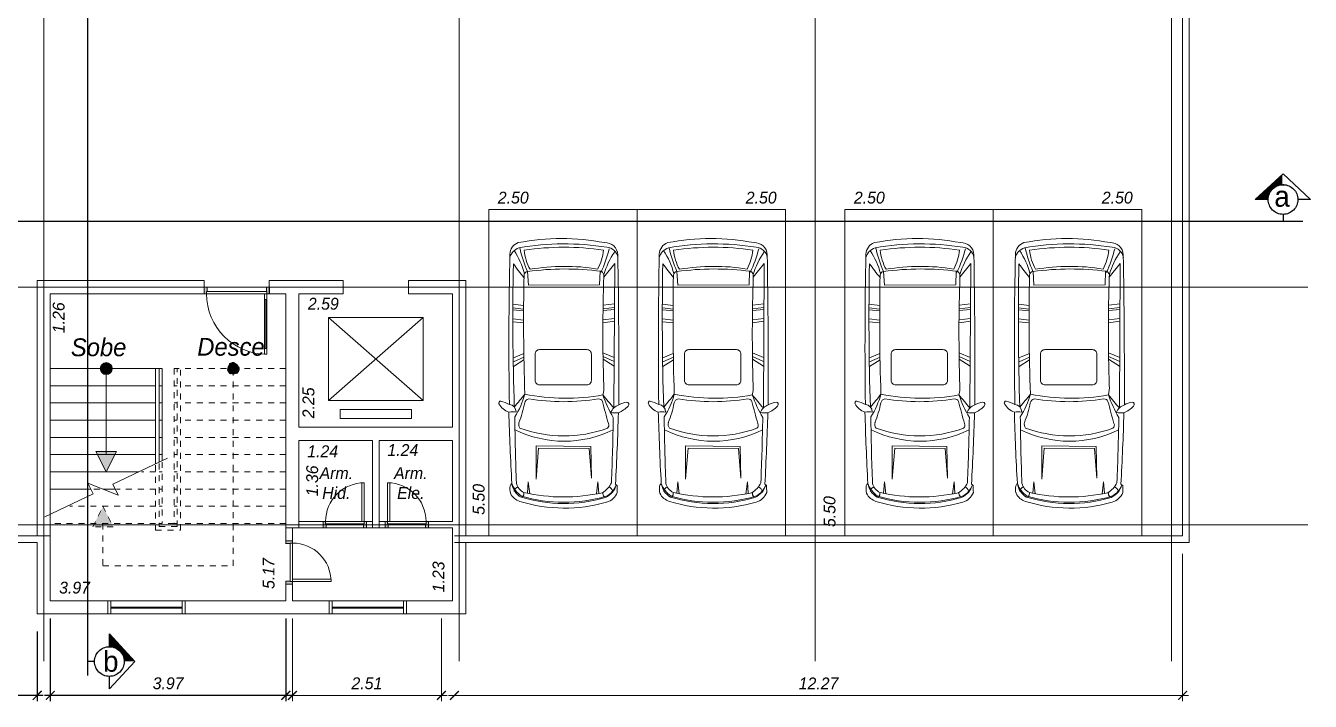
# Model space of a CAD drawing. Header units: millimetres. Extents: x 485872 to 486142, y -52344 to -52207.
# Drawn here: x 485959.63 to 485981.27, y -52267.47 to -52256.1 of the extents above; entities that cross this region are included whole.
import ezdxf

# ---------------------------------------------------------------- set-up
doc = ezdxf.new("R2010")
doc.units = ezdxf.units.MM
doc.header["$LTSCALE"] = 15
doc.header["$PDMODE"] = 2
doc.header["$PDSIZE"] = -10
for name, pattern in [('ACAD_ISO12W100', [21, 12, -3, 0, -3, 0, -3]), ('DASHDOTX2', [50.8, 25.4, -12.7, 0, -12.7]), ('HIDDEN', [9.525, 6.35, -3.175])]:
    doc.linetypes.add(name, pattern=pattern)
doc.layers.add('arrow', color=8, linetype='Continuous', lineweight=0)
doc.layers.add('TEXTO', color=1, linetype='Continuous', lineweight=5)
doc.styles.get("Standard").update_dxf_attribs({"font": ''})
doc.styles.get('Standard').set_extended_font_data('Flux Architect', italic=True)
doc.dimstyles.new('Sem Linha', dxfattribs={"dimtxt": 0.2, "dimasz": 0.15, "dimexe": 100, "dimexo": 300, "dimgap": 0, "dimtad": 1, "dimjust": 1, "dimzin": 0, "dimdsep": 46, "dimtxsty": 'Standard', "dimblk": 'ARCHTICK', "dimcen": 0, "dimdle": 100, "dimse1": 1, "dimse2": 1, "dimsd1": 1, "dimsd2": 1, "dimclrd": 4, "dimclrt": 2, "dimadec": 0, "dimazin": 0, "dimtfac": 1, "dimtofl": 0, "dimtmove": 0, "dimatfit": 3, "dimfxl": 1, "dimtfillclr": 1, "dimtolj": 1, "dimtzin": 0, "dimarcsym": 1})
doc.dimstyles.get("Standard").update_dxf_attribs({"dimtxt": 0.2, "dimasz": 0.15, "dimexe": 0.1, "dimexo": 0.3, "dimgap": 0.1, "dimtad": 1, "dimzin": 0, "dimdsep": 46, "dimtxsty": 'Standard', "dimblk": 'ARCHTICK', "dimcen": 0.09, "dimdle": 0.1, "dimclrd": 4, "dimclrt": 2, "dimadec": 0, "dimazin": 0, "dimtfac": 1, "dimtofl": 0, "dimtmove": 0, "dimatfit": 3, "dimfxl": 1, "dimtfillclr": 1, "dimtolj": 1, "dimtzin": 0, "dimarcsym": 1})

# ---------------------------------------------------------------- blocks, each defined once
blk = doc.blocks.new('top or rang rover')
at = {"lineweight": 9}
for p, q in [((55605, 51305), (55781, 51223)), ((55606, 51383), (55781, 51268)), ((57301, 51377), (57115, 51256)), ((55604, 51234), (55780, 51165)), ((57302, 51228), (57113, 51154)), ((57302, 51299), (57114, 51212)), ((55596, 50430), (55775, 50444)), ((55598, 50627), (55775, 50649)), ((55598, 50578), (55775, 50599)), ((57306, 50621), (57112, 50645)), ((57306, 50572), (57112, 50596)), ((57307, 50424), (57114, 50440)), ((55595, 50333), (55776, 50355)), ((55596, 50393), (55775, 50414)), ((57307, 50387), (57114, 50410)), ((57308, 50326), (57115, 50351))]:
    blk.add_line(p, q, dxfattribs=at)
for points in [[(55544, 49490, 0.315128), (55686, 49296, 0.096716), (57140, 49296, 0.421726), (57362, 49500, 0.005429), (57380, 52027, 0.067318), (57513, 51981, 0.654647), (57537, 52048, 0.083045), (57373, 52163, 0.006088), (57323, 53363, -0.016106), (57352, 53387, -0.002779), (57354, 53501, 0.241437), (57174, 53665, 0.146503), (55713, 53654, 0.211837), (55555, 53517, 0.106467), (55549, 53392, 0.064843), (55577, 53350, 0.007355), (55527, 52149, 0.186587), (55360, 52012, 0.560756), (55389, 51964, 0.026425), (55535, 52021, 0.008819), (55544, 49490, -4.149774)], [(57337, 53375, 0.217036), (57156, 53589, 0.144172), (55733, 53583, 0.228619), (55577, 53350, 6.44443)], [(57337, 53375, 0.203701), (57164, 53568, 0.144172), (55741, 53563, 0.169699), (55577, 53350, 6.44443)], [(57255, 53339, 0.143842), (57102, 53507, 0.110161), (55781, 53505, 0.236648), (55655, 53349, 0.008298), (55627, 52229, -0.078132), (55796, 51847, 0.017915), (55618, 52064, 0.012549), (55603, 49652, -0.009837), (55781, 49885, -8.30513)], [(57255, 53339, -0.006266), (57287, 52240, 0.050486), (57111, 51860, 8.051252)], [(55696, 52329, -0.044792), (55794, 51992, 0.277519), (55861, 51928, -0.078529), (57037, 51928, 0.316035), (57104, 51969, -0.008731), (57205, 52343, 0.37923), (57187, 52422, 0.177743), (55714, 52418, 0.226219), (55697, 52326, -14.200883)], [(55527, 52149, 0.071055), (55650, 52148, -0.382376), (55535, 52021, 1.228068)], [(57126, 49880), (57312, 49647), (57297, 52080, 0.009344), (57111, 51860, 0.42633)], [(55796, 51847, 0.012865), (55782, 49846, 0.380853), (55841, 49782, 0.065248), (57080, 49778, 0.347853), (57127, 49865, -0.016097), (57125, 51699, 0.091819), (57111, 51860, 0.097295), (55796, 51847, 1.953156)], [(55784, 49423, 0.073336), (57121, 49422, 0.096152), (57023, 49740, -0.082206), (55884, 49744, 0.100628), (55784, 49423, 1.276284)], [(57363, 49546, -0.363109), (57176, 49374, -0.084834), (55697, 49384, -0.248444), (55542, 49548, 8.031877)]]:
    blk.add_lwpolyline(points, format="xyb", dxfattribs=at)
for points in [[(55839, 53517), (55855, 53326), (55878, 53525)], [(57043, 53517), (57028, 53326), (57004, 53525)], [(55988, 53281), (56029, 52758), (56878, 52760), (56917, 53262), (56907, 52731), (55987, 52715), (55988, 53281)], [(57065, 49776), (57056, 50009), (55857, 50012), (55841, 49782)]]:
    blk.add_lwpolyline(points, dxfattribs=at)
blk.add_lwpolyline([(56917, 51616), (56917, 51172, -0.414214), (56842, 51097), (56043, 51097, -0.414214), (55968, 51172), (55968, 51616, -0.414214), (56043, 51691), (56842, 51691, -0.414214)], format="xyb", close=True, dxfattribs=at)
for centre, radius, start, end in [((55744, 53538), 144, 203.9699, 243.5622), ((55715, 53522), 65.2, 338.3611, 54.7078), ((57177, 53522), 65.2, 125.2922, 201.6389), ((57148, 53538), 144, 296.4378, 336.0301), ((56458, 50788), 1852, 63.5352, 116.491), ((57323, 51533), 631, 85.4458, 97.4527), ((57474, 52264), 255, 204.1993, 248.4339), ((54616, 50111), 1209, 325.7635, 345.9386), ((55102, 48871), 2182, 14.0544, 25.1393), ((58293, 50158), 1209, 195.5305, 215.7055), ((57839, 48906), 2182, 156.3297, 167.4147)]:
    blk.add_arc(centre, radius, start, end, dxfattribs=at)
blk = doc.blocks.new('F.Stair')
at = {"linetype": 'HIDDEN', "lineweight": 13}
h = blk.add_hatch(color=252, dxfattribs=at)
h.dxf.hatch_style = 1
h.paths.add_polyline_path([(299026, 55155), (299370, 55155), (299198, 54810)])
at = {"lineweight": 13}
h = blk.add_hatch(color=256, dxfattribs=at)
h.dxf.hatch_style = 1
h.paths.add_polyline_path([(298970, 53885), (299315, 53885), (299142, 54230)])
at = {"linetype": 'HIDDEN', "lineweight": 13}
h = blk.add_hatch(color=252, dxfattribs=at)
h.dxf.hatch_style = 1
edge = h.paths.add_edge_path()
edge.add_arc((297002, 52490), 100, 0, 360)
at = {"lineweight": 13}
h = blk.add_hatch(color=256, dxfattribs=at)
h.dxf.hatch_style = 1
edge = h.paths.add_edge_path()
edge.add_arc((299142, 52490), 100, 0, 360)
at = {"color": 252, "linetype": 'HIDDEN', "lineweight": 13}
for points in [[(299198, 55100), (299198, 55810), (297002, 55810), (297002, 52490)], [(298310, 54116), (298310, 55210), (297890, 55210), (297890, 52490)], [(296115, 55100), (297890, 55100)], [(298250, 54088), (298250, 55150), (297950, 55150), (297950, 52490)], [(297950, 55100), (298000, 55100)], [(298000, 52490), (298000, 55100)], [(298000, 55100), (298200, 55100)], [(298200, 55100), (298250, 55100)], [(298200, 54064), (298200, 55100)], [(298310, 55100), (300085, 55100)], [(296115, 54810), (297890, 54810)], [(297950, 54810), (298000, 54810)], [(298200, 54810), (298250, 54810)], [(298310, 54810), (299755, 54810)], [(296115, 54520), (297890, 54520)], [(297950, 54520), (298000, 54520)], [(298200, 54520), (298250, 54520)], [(298310, 54520), (298970, 54520)], [(299252, 54520), (299381, 54520)], [(296115, 54230), (297890, 54230)], [(297950, 54230), (298000, 54230)], [(298200, 54230), (298250, 54230)], [(298310, 54230), (298547, 54230)], [(296115, 53940), (297890, 53940)], [(297950, 53940), (298000, 53940)], [(296115, 53650), (297890, 53650)], [(297950, 53650), (298000, 53650)], [(296115, 53360), (297890, 53360)], [(297950, 53360), (298000, 53360)], [(296115, 53070), (297890, 53070)], [(297950, 53070), (298000, 53070)], [(296115, 52780), (297890, 52780)], [(297950, 52780), (298000, 52780)], [(296115, 52490), (298000, 52490)]]:
    blk.add_lwpolyline(points, dxfattribs=at)
at = {"lineweight": 13}
for points in [[(298111, 53999), (299030, 54440), (298944, 54621), (299451, 54419), (299364, 54600), (300176, 54990)], [(298992, 54520), (299198, 54520)], [(299403, 54520), (300085, 54520)], [(298593, 54230), (300085, 54230)], [(298200, 53940), (298250, 53940)], [(298310, 53940), (300085, 53940)], [(299142, 53940), (299142, 52390)], [(298200, 53650), (298250, 53650)], [(298310, 53650), (300085, 53650)], [(298200, 53360), (298250, 53360)], [(298310, 53360), (300085, 53360)], [(298200, 53070), (298250, 53070)], [(298310, 53070), (300085, 53070)], [(298200, 52780), (298250, 52780)], [(298310, 52780), (300085, 52780)], [(298200, 52490), (300085, 52490)]]:
    blk.add_lwpolyline(points, dxfattribs=at)
at = {"color": 252, "linetype": 'HIDDEN', "lineweight": 13}
blk.add_lwpolyline([(299026, 55155), (299370, 55155), (299198, 54810)], close=True, dxfattribs=at)
at = {"lineweight": 13}
blk.add_lwpolyline([(298970, 53885), (299315, 53885), (299142, 54230)], close=True, dxfattribs=at)
at = {"linetype": 'Continuous', "lineweight": 13}
for points in [[(298200, 52490), (298200, 54041)], [(298250, 52490), (298250, 54065)], [(298310, 52490), (298310, 54094)]]:
    blk.add_lwpolyline(points, dxfattribs=at)
at = {"color": 252, "linetype": 'HIDDEN', "lineweight": 13}
blk.add_circle((297002, 52490), 100, dxfattribs=at)
at = {"lineweight": 13}
blk.add_circle((299142, 52490), 100, dxfattribs=at)
at = {"color": 252, "linetype": 'HIDDEN', "lineweight": 13, "insert": (297609, 51974), "char_height": 300, "attachment_point": 1, "rotation": 180}
blk.add_mtext_dynamic_manual_height_columns('Desce', width=1212.8, gutter_width=12.5, heights=[0], dxfattribs=at)
at = {"lineweight": 13, "insert": (299877, 51982), "char_height": 300, "attachment_point": 1, "rotation": 180}
blk.add_mtext_dynamic_manual_height_columns('\\pxqc;Sobe', width=1212.8, gutter_width=12.5, heights=[0], dxfattribs=at)
blk = doc.blocks.new('WC door')
at = {"lineweight": 13}
h = blk.add_hatch(color=256, dxfattribs=at)
h.dxf.hatch_style = 1
h.paths.add_polyline_path([(48493, 74006), (48443, 74006), (48443, 73896), (48483, 73896), (48483, 73936), (48493, 73936)])
h.paths.add_polyline_path([(49173, 74006), (49123, 74006), (49123, 73936), (49133, 73936), (49133, 73896), (49173, 73896)])
for points in [[(48443, 73896), (48443, 74006), (48493, 74006), (48493, 73936), (48483, 73936), (48483, 73896)], [(49173, 73896), (49173, 74006), (49123, 74006), (49123, 73936), (49133, 73936), (49133, 73896)]]:
    blk.add_lwpolyline(points, close=True, dxfattribs=at)
for points in [[(48443, 73896), (48443, 74006)], [(49173, 73896), (49173, 74006)]]:
    blk.add_lwpolyline(points, dxfattribs=at)
at = {"color": 15, "lineweight": 13}
for points in [[(48483, 73896), (49133, 73896)], [(49133, 73936), (48493, 73936)]]:
    blk.add_lwpolyline(points, dxfattribs=at)
blk.add_lwpolyline([(48483, 73896), (48523, 73896), (48523, 73246), (48483, 73246)], close=True, dxfattribs=at)
at = {"lineweight": 13}
blk.add_arc((48483, 73896), 650, 270, 0, dxfattribs=at)
blk = doc.blocks.new('Main Door')
at = {"lineweight": 13}
h = blk.add_hatch(color=256, dxfattribs=at)
h.dxf.hatch_style = 1
h.paths.add_polyline_path([(45063, 76126), (45063, 76166), (45023, 76166), (45023, 76176), (44953, 76176), (44953, 76126)])
h.paths.add_polyline_path([(44953, 77176), (45023, 77176), (45023, 77186), (45063, 77186), (45063, 77226), (44953, 77226)])
for points in [[(45063, 77226), (44953, 77226), (44953, 77176), (45023, 77176), (45023, 77186), (45063, 77186)], [(45063, 76126), (44953, 76126), (44953, 76176), (45023, 76176), (45023, 76166), (45063, 76166)]]:
    blk.add_lwpolyline(points, close=True, dxfattribs=at)
at = {"color": 15, "lineweight": 13}
for points in [[(45023, 77176), (45023, 76176)], [(45063, 76166), (45063, 77186)], [(45163, 76166), (45163, 76206)], [(45983, 76166), (45983, 76206)], [(45163, 76186), (45983, 76186)]]:
    blk.add_lwpolyline(points, dxfattribs=at)
blk.add_lwpolyline([(45063, 76166), (45063, 76206), (46083, 76206), (46083, 76166)], close=True, dxfattribs=at)
at = {"lineweight": 13}
blk.add_arc((45063, 76166), 1020, 0, 90, dxfattribs=at)
blk = doc.blocks.new('*D229')
at = {"layer": 'Defpoints', "color": 0, "linetype": 'Continuous', "lineweight": 13, "transparency": 16777216}
for p in [(486115.539, -52259.189), (486118.039, -52259.094), (486118.039, -52259.189)]:
    blk.add_point(p, dxfattribs=at)
at = {"color": 2, "linetype": 'Continuous', "lineweight": 13, "transparency": 16777216, "insert": (486115.95, -52258.992), "char_height": 0.2, "attachment_point": 5}
blk.add_mtext('\\A1;2.50', dxfattribs=at)
blk = doc.blocks.new('_ArchTick')
at = {"color": 0, "const_width": 0.15}
blk.add_lwpolyline([(-0.5, -0.5), (0.5, 0.5)], dxfattribs=at)
blk = doc.blocks.new('*D230')
at = {"layer": 'Defpoints', "color": 0, "linetype": 'Continuous', "lineweight": 13, "transparency": 16777216}
for p in [(486118.039, -52259.094), (486118.039, -52259.189), (486120.539, -52259.189)]:
    blk.add_point(p, dxfattribs=at)
at = {"color": 2, "linetype": 'Continuous', "lineweight": 13, "transparency": 16777216, "insert": (486120.128, -52258.992), "char_height": 0.2, "attachment_point": 5}
blk.add_mtext('\\A1;2.50', dxfattribs=at)
blk = doc.blocks.new('*D225')
at = {"layer": 'Defpoints', "color": 0, "linetype": 'Continuous', "lineweight": 13, "transparency": 16777216}
for p in [(486121.539, -52259.189), (486124.039, -52259.094), (486124.039, -52259.189)]:
    blk.add_point(p, dxfattribs=at)
at = {"color": 2, "linetype": 'Continuous', "lineweight": 13, "transparency": 16777216, "insert": (486121.95, -52258.992), "char_height": 0.2, "attachment_point": 5}
blk.add_mtext('\\A1;2.50', dxfattribs=at)
blk = doc.blocks.new('*D226')
at = {"layer": 'Defpoints', "color": 0, "linetype": 'Continuous', "lineweight": 13, "transparency": 16777216}
for p in [(486124.039, -52259.094), (486124.039, -52259.189), (486126.539, -52259.189)]:
    blk.add_point(p, dxfattribs=at)
at = {"color": 2, "linetype": 'Continuous', "lineweight": 13, "transparency": 16777216, "insert": (486126.128, -52258.992), "char_height": 0.2, "attachment_point": 5}
blk.add_mtext('\\A1;2.50', dxfattribs=at)
blk = doc.blocks.new('*D235')
at = {"layer": 'Defpoints', "color": 0, "linetype": 'Continuous', "lineweight": 13, "transparency": 16777216}
for p in [(486115.471, -52259.189), (486115.539, -52259.189), (486115.539, -52264.689)]:
    blk.add_point(p, dxfattribs=at)
at = {"color": 2, "linetype": 'Continuous', "lineweight": 13, "transparency": 16777216, "insert": (486115.369, -52264.073), "char_height": 0.2, "attachment_point": 5, "rotation": 90}
blk.add_mtext('\\A1;5.50', dxfattribs=at)
blk = doc.blocks.new('*D236')
at = {"layer": 'Defpoints', "color": 0, "linetype": 'Continuous', "lineweight": 13, "transparency": 16777216}
for p in [(486121.382, -52259.189), (486121.539, -52259.189), (486121.539, -52264.689)]:
    blk.add_point(p, dxfattribs=at)
at = {"color": 2, "linetype": 'Continuous', "lineweight": 13, "transparency": 16777216, "insert": (486121.28, -52264.279), "char_height": 0.2, "attachment_point": 5, "rotation": 90}
blk.add_mtext('\\A1;5.50', dxfattribs=at)
blk = doc.blocks.new('*D237')
at = {"color": 0, "linetype": 'Continuous', "lineweight": -2, "transparency": 16777216}
for p, q in [((486108.149, -52266.079), (486108.149, -52267.473)), ((486112.119, -52266.079), (486112.119, -52267.473))]:
    blk.add_line(p, q, dxfattribs=at)
at = {"color": 4, "linetype": 'Continuous', "lineweight": -2, "transparency": 16777216}
blk.add_line((486112.219, -52267.373), (486108.049, -52267.373), dxfattribs=at)
at = {"layer": 'Defpoints', "color": 0, "linetype": 'Continuous', "lineweight": 13, "transparency": 16777216}
for p in [(486108.149, -52265.779), (486112.119, -52265.779), (486108.149, -52267.373)]:
    blk.add_point(p, dxfattribs=at)
at = {"color": 4, "linetype": 'Continuous', "lineweight": -2, "transparency": 16777216, "xscale": 0.15, "yscale": 0.15, "zscale": 0.15, "rotation": 180}
blk.add_blockref('_ArchTick', (486108.149, -52267.373), dxfattribs=at)
at = {"color": 4, "linetype": 'Continuous', "lineweight": -2, "transparency": 16777216, "xscale": 0.15, "yscale": 0.15, "zscale": 0.15}
blk.add_blockref('_ArchTick', (486112.119, -52267.373), dxfattribs=at)
at = {"color": 2, "linetype": 'Continuous', "lineweight": 13, "transparency": 16777216, "insert": (486110.134, -52267.171), "char_height": 0.2, "attachment_point": 5}
blk.add_mtext('\\A1;3.97', dxfattribs=at)
blk = doc.blocks.new('*D238')
at = {"color": 0, "linetype": 'Continuous', "lineweight": -2, "transparency": 16777216}
for p, q in [((486095.849, -52264.989), (486095.849, -52267.473)), ((486107.929, -52266.299), (486107.929, -52267.473))]:
    blk.add_line(p, q, dxfattribs=at)
at = {"color": 4, "linetype": 'Continuous', "lineweight": -2, "transparency": 16777216}
blk.add_line((486108.029, -52267.373), (486095.749, -52267.373), dxfattribs=at)
at = {"layer": 'Defpoints', "color": 0, "linetype": 'Continuous', "lineweight": 13, "transparency": 16777216}
for p in [(486095.849, -52264.689), (486107.929, -52265.999), (486095.849, -52267.373)]:
    blk.add_point(p, dxfattribs=at)
at = {"color": 4, "linetype": 'Continuous', "lineweight": -2, "transparency": 16777216, "xscale": 0.15, "yscale": 0.15, "zscale": 0.15, "rotation": 180}
blk.add_blockref('_ArchTick', (486095.849, -52267.373), dxfattribs=at)
at = {"color": 4, "linetype": 'Continuous', "lineweight": -2, "transparency": 16777216, "xscale": 0.15, "yscale": 0.15, "zscale": 0.15}
blk.add_blockref('_ArchTick', (486107.929, -52267.373), dxfattribs=at)
at = {"color": 2, "linetype": 'Continuous', "lineweight": 13, "transparency": 16777216, "insert": (486101.889, -52267.171), "char_height": 0.2, "attachment_point": 5}
blk.add_mtext('\\A1;12.08', dxfattribs=at)
blk = doc.blocks.new('*D240')
at = {"layer": 'Defpoints', "color": 0, "linetype": 'Continuous', "lineweight": 13, "transparency": 16777216}
for p in [(486112.119, -52265.662), (486108.149, -52265.779), (486112.119, -52265.779)]:
    blk.add_point(p, dxfattribs=at)
at = {"color": 2, "linetype": 'Continuous', "lineweight": 13, "transparency": 16777216, "insert": (486108.558, -52265.56), "char_height": 0.2, "attachment_point": 5}
blk.add_mtext('\\A1;3.97', dxfattribs=at)
blk = doc.blocks.new('*D310')
at = {"layer": 'Defpoints', "color": 0, "linetype": 'Continuous', "lineweight": 13, "transparency": 16777216}
for p in [(486112.339, -52263.079), (486113.579, -52263.079), (486113.579, -52263.363)]:
    blk.add_point(p, dxfattribs=at)
at = {"color": 2, "linetype": 'Continuous', "lineweight": 13, "transparency": 16777216, "insert": (486112.739, -52263.262), "char_height": 0.2, "attachment_point": 5}
blk.add_mtext('\\A1;1.24', dxfattribs=at)
blk = doc.blocks.new('*D311')
at = {"layer": 'Defpoints', "color": 0, "linetype": 'Continuous', "lineweight": 13, "transparency": 16777216}
for p in [(486113.689, -52263.079), (486114.929, -52263.079), (486114.929, -52263.343)]:
    blk.add_point(p, dxfattribs=at)
at = {"color": 2, "linetype": 'Continuous', "lineweight": 13, "transparency": 16777216, "insert": (486114.089, -52263.242), "char_height": 0.2, "attachment_point": 5}
blk.add_mtext('\\A1;1.24', dxfattribs=at)
blk = doc.blocks.new('*D308')
at = {"layer": 'Defpoints', "color": 0, "linetype": 'Continuous', "lineweight": 13, "transparency": 16777216}
for p in [(486112.339, -52260.609), (486112.602, -52260.609), (486112.339, -52262.859)]:
    blk.add_point(p, dxfattribs=at)
at = {"color": 2, "linetype": 'Continuous', "lineweight": 13, "transparency": 16777216, "insert": (486112.5, -52262.447), "char_height": 0.2, "attachment_point": 5, "rotation": 90}
blk.add_mtext('\\A1;2.25', dxfattribs=at)
blk = doc.blocks.new('*D309')
at = {"layer": 'Defpoints', "color": 0, "linetype": 'Continuous', "lineweight": 13, "transparency": 16777216}
for p in [(486112.339, -52260.609), (486114.929, -52260.609), (486114.929, -52260.881)]:
    blk.add_point(p, dxfattribs=at)
at = {"color": 2, "linetype": 'Continuous', "lineweight": 13, "transparency": 16777216, "insert": (486112.75, -52260.779), "char_height": 0.2, "attachment_point": 5}
blk.add_mtext('\\A1;2.59', dxfattribs=at)
blk = doc.blocks.new('*D314')
at = {"layer": 'Defpoints', "color": 0, "linetype": 'Continuous', "lineweight": 13, "transparency": 16777216}
for p in [(486108.149, -52260.609), (486108.149, -52261.869), (486108.393, -52261.869)]:
    blk.add_point(p, dxfattribs=at)
at = {"color": 2, "linetype": 'Continuous', "lineweight": 13, "transparency": 16777216, "insert": (486108.291, -52261.014), "char_height": 0.2, "attachment_point": 5, "rotation": 90}
blk.add_mtext('\\A1;1.26', dxfattribs=at)
blk = doc.blocks.new('*D331')
at = {"layer": 'Defpoints', "color": 0, "linetype": 'Continuous', "lineweight": 13, "transparency": 16777216}
for p in [(486114.793, -52264.554), (486114.929, -52264.554), (486114.929, -52265.779)]:
    blk.add_point(p, dxfattribs=at)
at = {"color": 2, "linetype": 'Continuous', "lineweight": 13, "transparency": 16777216, "insert": (486114.691, -52265.378), "char_height": 0.2, "attachment_point": 5, "rotation": 90}
blk.add_mtext('\\A1;1.23', dxfattribs=at)

msp = doc.modelspace()

# ---------------------------------------------------------------- hatches: boundary and pattern name
at = {"layer": 'arrow', "linetype": 'ACAD_ISO12W100', "lineweight": 30}
h = msp.add_hatch(dxfattribs=at)
h.set_pattern_fill('ANSI31', color=1, scale=0.25, angle=45, style=0)
h.set_pattern_definition([(270, (485972.456746, -52254.22342), (0.021, -1e-17), [])])
edge = h.paths.add_edge_path()
edge.add_arc((485980.812, -52259.023), 0.25, 90, 180, ccw=False)
edge.add_line((485980.812, -52258.773), (485980.812, -52258.59))
edge.add_line((485980.812, -52258.59), (485980.345, -52259.023))
edge.add_line((485980.345, -52259.023), (485980.562, -52259.023))
h = msp.add_hatch(dxfattribs=at)
h.set_pattern_fill('ANSI31', color=1, scale=0.25, angle=135, style=0)
h.set_pattern_definition([(360, (485955.509855, -52256.897416), (1e-17, 0.021), [])])
edge = h.paths.add_edge_path()
edge.add_arc((485961.035, -52266.803), 0.25, 0, 90, ccw=False)
edge.add_line((485961.285, -52266.803), (485961.467, -52266.803))
edge.add_line((485961.467, -52266.803), (485961.035, -52266.335))
edge.add_line((485961.035, -52266.335), (485961.035, -52266.553))

# ---------------------------------------------------------------- linework, layer by layer
at = {"color": 6, "linetype": 'DASHDOTX2', "lineweight": 13}
for p, q in [((485959.93, -52266.799), (485959.93, -52248.299)), ((485966.93, -52266.799), (485966.93, -52248.299)), ((485972.93, -52266.799), (485972.93, -52248.299)), ((485978.93, -52266.799), (485978.93, -52248.299)), ((485981.23, -52260.499), (485938.73, -52260.499)), ((485981.23, -52264.499), (485938.73, -52264.499))]:
    msp.add_line(p, q, dxfattribs=at)
at = {"lineweight": 13}
for p, q in [((485967.04, -52260.389), (485966.075, -52260.389)), ((485967.04, -52263.079), (485967.04, -52260.389)), ((485964.42, -52265.779), (485966.82, -52265.779)), ((485964.74, -52265.999), (485964.74, -52265.779)), ((485964.79, -52265.999), (485964.79, -52265.779)), ((485965.99, -52265.999), (485965.99, -52265.779)), ((485966.04, -52265.999), (485966.04, -52265.779))]:
    msp.add_line(p, q, dxfattribs=at)
at = {"linetype": 'Continuous', "lineweight": 13}
for p, q in [((485963.71, -52260.609), (485963.743, -52260.609)), ((485964.975, -52260.609), (485964.23, -52260.609)), ((485964.23, -52260.609), (485964.23, -52262.859)), ((485964.53, -52260.609), (485964.666, -52260.609)), ((485966.82, -52260.609), (485966.075, -52260.609)), ((485966.82, -52262.859), (485966.82, -52260.609)), ((485964.23, -52260.909), (485964.23, -52261.027)), ((485979.23, -52260.799), (485979.23, -52264.799)), ((485964.23, -52262.859), (485966.82, -52262.859)), ((485964.23, -52263.079), (485965.47, -52263.079)), ((485965.58, -52263.079), (485966.82, -52263.079)), ((485966.82, -52263.079), (485966.82, -52264.444)), ((485967.04, -52264.689), (485967.04, -52263.079)), ((485966.82, -52264.554), (485964.01, -52264.554)), ((485966.82, -52264.444), (485965.58, -52264.444)), ((485966.82, -52265.779), (485966.82, -52264.554)), ((485959.82, -52264.799), (485953.63, -52264.799)), ((485959.82, -52265.999), (485959.82, -52264.799)), ((485973.23, -52264.689), (485966.85, -52264.689)), ((485979.23, -52264.799), (485966.85, -52264.799)), ((485967.04, -52264.799), (485967.04, -52265.999)), ((485967.04, -52264.989), (485967.04, -52265.999)), ((485979.12, -52264.989), (485979.12, -52267.473)), ((485963.71, -52265.779), (485963.743, -52265.779)), ((485966.82, -52265.779), (485964.12, -52265.779)), ((485967.04, -52265.999), (485959.82, -52265.999)), ((485964.12, -52266.079), (485964.12, -52267.473)), ((485966.63, -52266.079), (485966.63, -52267.473))]:
    msp.add_line(p, q, dxfattribs=at)
at = {"color": 5, "lineweight": 13}
for p, q in [((485965.99, -52265.889), (485964.79, -52265.889)), ((485965.99, -52265.904), (485964.79, -52265.904))]:
    msp.add_line(p, q, dxfattribs=at)
at = {"color": 4, "linetype": 'Continuous', "lineweight": 13}
for p, q in [((485966.73, -52267.373), (485964.02, -52267.373)), ((485979.22, -52267.373), (485966.75, -52267.373))]:
    msp.add_line(p, q, dxfattribs=at)
at = {"linetype": 'Continuous', "lineweight": 13}
for points in [[(485979.12, -52252.199), (485979.12, -52260.799)], [(485979.23, -52252.199), (485979.23, -52260.799)], [(485962.63, -52260.389), (485959.82, -52260.389), (485959.82, -52264.689)], [(485962.63, -52260.609), (485962.63, -52260.389)], [(485963.73, -52260.609), (485963.73, -52260.389), (485964.975, -52260.389)], [(485963.73, -52260.389), (485963.83, -52260.389)], [(485964.975, -52260.609), (485964.975, -52260.389)], [(485966.075, -52260.389), (485966.075, -52260.609)], [(485962.8, -52260.609), (485960.04, -52260.609), (485960.04, -52264.689)], [(485963.73, -52260.609), (485964.01, -52260.609), (485964.01, -52263.079)], [(485979.12, -52260.799), (485979.12, -52264.689), (485973.23, -52264.689)], [(485964.01, -52263.079), (485964.01, -52264.554)], [(485964.23, -52263.079), (485964.23, -52264.554)], [(485965.47, -52264.554), (485965.47, -52263.079)], [(485965.58, -52264.554), (485965.58, -52263.079)], [(485964.01, -52264.819), (485964.01, -52264.554)], [(485964.12, -52264.809), (485964.12, -52264.554)], [(485965.47, -52264.444), (485964.23, -52264.444)], [(485954.23, -52264.689), (485960.04, -52264.689), (485960.04, -52265.779)], [(485964.01, -52265.779), (485964.01, -52265.449)], [(485964.12, -52265.779), (485964.12, -52265.459)]]:
    msp.add_lwpolyline(points, dxfattribs=at)
for points in [[(485969.93, -52264.689), (485967.43, -52264.689), (485967.43, -52259.189), (485969.93, -52259.189)], [(485969.93, -52264.689), (485972.43, -52264.689), (485972.43, -52259.189), (485969.93, -52259.189)], [(485975.93, -52264.689), (485973.43, -52264.689), (485973.43, -52259.189), (485975.93, -52259.189)], [(485975.93, -52264.689), (485978.43, -52264.689), (485978.43, -52259.189), (485975.93, -52259.189)]]:
    msp.add_lwpolyline(points, close=True, dxfattribs=at)
at = {"lineweight": 13}
for points in [[(485969.93, -52264.099), (485969.93, -52259.479)], [(485975.93, -52264.099), (485975.93, -52259.479)], [(485966.325, -52261.009), (485964.725, -52262.409)], [(485966.325, -52262.409), (485964.725, -52261.009)], [(485960.04, -52265.779), (485964.01, -52265.779)], [(485961.01, -52265.999), (485961.01, -52265.779)], [(485961.06, -52265.999), (485961.06, -52265.779)], [(485962.26, -52265.999), (485962.26, -52265.779)], [(485962.31, -52265.999), (485962.31, -52265.779)]]:
    msp.add_lwpolyline(points, dxfattribs=at)
for points in [[(485966.325, -52261.009), (485964.725, -52261.009), (485964.725, -52262.409), (485966.325, -52262.409)], [(485966.125, -52262.559), (485964.925, -52262.559), (485964.925, -52262.709), (485966.125, -52262.709)]]:
    msp.add_lwpolyline(points, close=True, dxfattribs=at)
at = {"color": 5, "lineweight": 13}
for points in [[(485962.26, -52265.889), (485961.06, -52265.889)], [(485962.26, -52265.904), (485961.06, -52265.904)]]:
    msp.add_lwpolyline(points, dxfattribs=at)
at = {"layer": 'arrow', "color": 1, "linetype": 'ACAD_ISO12W100', "lineweight": 30}
for p, q in [((485980.345, -52259.023), (485980.812, -52258.59)), ((485981.272, -52259.023), (485980.812, -52258.59)), ((485980.812, -52258.762), (485980.812, -52258.773)), ((485980.562, -52259.023), (485980.345, -52259.023)), ((485981.272, -52259.023), (485981.062, -52259.023)), ((485980.812, -52259.273), (485980.812, -52259.384)), ((485961.035, -52266.553), (485961.035, -52266.335)), ((485961.035, -52266.335), (485961.467, -52266.803)), ((485960.785, -52266.803), (485960.674, -52266.803)), ((485961.035, -52267.262), (485961.467, -52266.803)), ((485961.296, -52266.803), (485961.285, -52266.803)), ((485961.035, -52267.262), (485961.035, -52267.053))]:
    msp.add_line(p, q, dxfattribs=at)
for points in [[(485960.672, -52267.041), (485960.672, -52248.304)], [(485938.39, -52259.386), (485981.147, -52259.386)]]:
    msp.add_lwpolyline(points, dxfattribs=at)
for centre in [(485980.812, -52259.023), (485961.035, -52266.803)]:
    msp.add_circle(centre, 0.25, dxfattribs=at)

# ---------------------------------------------------------------- block references
at = {"lineweight": 13, "yscale": 0.001, "zscale": 0.001}
for name, p, xscale, rotation in [('top or rang rover', (485912.24, -52210.453), -0.001, 180), ('top or rang rover', (485914.758, -52210.453), -0.001, 180), ('top or rang rover', (485918.24, -52210.453), -0.001, 180), ('top or rang rover', (485920.758, -52210.453), -0.001, 180), ('Main Door', (486039.857, -52215.546), -0.001, 89.99999999999999), ('WC door', (486013.813, -52190.547), 0.001, 180), ('WC door', (485917.238, -52190.547), -0.001, 180), ('WC door', (486038.017, -52313.941), 0.001, 89.99999999999991)]:
    msp.add_blockref(name, p, dxfattribs=dict(at, xscale=xscale, rotation=rotation))
at = {"linetype": 'Continuous', "lineweight": 13, "xscale": 0.001, "yscale": 0.001, "zscale": 0.001, "rotation": 180}
msp.add_blockref('F.Stair', (486260.125, -52209.379), dxfattribs=at)
at = {"color": 4, "linetype": 'Continuous', "lineweight": 13, "xscale": 0.15, "yscale": 0.15, "zscale": 0.15, "rotation": 180}
for p in [(485964.12, -52267.373), (485966.85, -52267.373)]:
    msp.add_blockref('_ArchTick', p, dxfattribs=at)
at = {"color": 4, "linetype": 'Continuous', "lineweight": 13, "xscale": 0.15, "yscale": 0.15, "zscale": 0.15}
for p in [(485966.63, -52267.373), (485979.12, -52267.373)]:
    msp.add_blockref('_ArchTick', p, dxfattribs=at)

# ---------------------------------------------------------------- texts
at = {"color": 2, "linetype": 'Continuous', "lineweight": 13, "char_height": 0.2, "attachment_point": 5, "rotation": 90}
for s, insert in [('\\A1;1.36', (485964.454, -52263.761)), ('\\A1;5.17', (485963.719, -52265.321))]:
    msp.add_mtext(s, dxfattribs=dict(at, insert=insert))
at = {"lineweight": 13, "char_height": 0.2, "attachment_point": 1}
for s, insert in [('\\pxqc;Arm.\\PHid.', (485964.253, -52263.531)), ('\\pxqc;Arm.\\PEle.', (485965.508, -52263.531))]:
    msp.add_mtext_dynamic_manual_height_columns(s, width=1.2128, gutter_width=0.0125, heights=[0], dxfattribs=dict(at, insert=insert))
at = {"color": 2, "linetype": 'Continuous', "lineweight": 13, "char_height": 0.2, "attachment_point": 5}
for s, insert in [('\\A1;2.51', (485965.375, -52267.171)), ('\\A1;12.27', (485972.985, -52267.172))]:
    msp.add_mtext(s, dxfattribs=dict(at, insert=insert))
at = {"layer": 'TEXTO', "char_height": 0.35, "width": 2.37145, "attachment_point": 8}
for s, insert in [('{\\fFlux Architect|b0|i0|c0|p2;a}', (485980.795, -52259.149)), ('{\\fFlux Architect|b0|i0|c0|p2;b}', (485961.06, -52266.98))]:
    msp.add_mtext(s, dxfattribs=dict(at, insert=insert))

# ---------------------------------------------------------------- dimensions: what is measured, and where the dimension line sits
at = {"linetype": 'Continuous', "lineweight": 13}
for base, p1, p2, picture, middle in [((485969.93, -52259.094), (485967.43, -52259.189), (485969.93, -52259.189), '*D229', (485967.842, -52258.992)), ((485969.93, -52259.094), (485972.43, -52259.189), (485969.93, -52259.189), '*D230', (485972.019, -52258.992)), ((485975.93, -52259.094), (485973.43, -52259.189), (485975.93, -52259.189), '*D225', (485973.842, -52258.992)), ((485975.93, -52259.094), (485978.43, -52259.189), (485975.93, -52259.189), '*D226', (485978.019, -52258.992)), ((485966.82, -52260.881), (485964.23, -52260.609), (485966.82, -52260.609), '*D309', (485964.642, -52260.779)), ((485965.47, -52263.363), (485964.23, -52263.079), (485965.47, -52263.079), '*D310', (485964.63, -52263.262)), ((485966.82, -52263.343), (485965.58, -52263.079), (485966.82, -52263.079), '*D311', (485965.98, -52263.242)), ((485964.01, -52265.662), (485960.04, -52265.779), (485964.01, -52265.779), '*D240', (485960.45, -52265.56))]:
    dim = msp.add_linear_dim(base=base, p1=p1, p2=p2, dimstyle='Sem Linha', dxfattribs=at)
    dim.commit()
    dim.dimension.update_dxf_attribs({"geometry": picture, "text_midpoint": middle, "insert": (-148.109, 0)})
for base, p1, p2, picture, middle in [((485967.362, -52259.189), (485967.43, -52264.689), (485967.43, -52259.189), '*D235', (485967.362, -52264.073)), ((485960.284, -52261.869), (485960.04, -52260.609), (485960.04, -52261.869), '*D314', (485960.284, -52261.014))]:
    dim = msp.add_linear_dim(base=base, p1=p1, p2=p2, angle=90, dimstyle='Sem Linha', dxfattribs=at)
    dim.commit()
    dim.dimension.update_dxf_attribs({"geometry": picture, "text_midpoint": middle, "dimtype": 160, "insert": (-148.109, 0)})
for base, p1, p2, picture, middle, set_off in [((485973.274, -52259.189), (485973.43, -52264.689), (485973.43, -52259.189), '*D236', (485973.171, -52264.279), (-148.109, 0)), ((485964.494, -52260.609), (485964.23, -52262.859), (485964.23, -52260.609), '*D308', (485964.391, -52262.447), (-148.109, 0)), ((485966.6845, -52264.5535), (485966.8204, -52265.7786), (485966.8204, -52264.5535), '*D331', (485966.5823, -52265.3782), (-148.1085, 0))]:
    dim = msp.add_linear_dim(base=base, p1=p1, p2=p2, angle=90, dimstyle='Sem Linha', dxfattribs=at)
    dim.commit()
    dim.dimension.update_dxf_attribs({"geometry": picture, "text_midpoint": middle, "insert": set_off})
for base, p1, p2, picture, middle in [((485947.74, -52267.373), (485959.82, -52265.999), (485947.74, -52264.689), '*D238', (485953.78, -52267.171)), ((485960.04, -52267.373), (485964.01, -52265.779), (485960.04, -52265.779), '*D237', (485962.025, -52267.171))]:
    dim = msp.add_linear_dim(base=base, p1=p1, p2=p2, dimstyle='Standard', override={"dimtmove": 1}, dxfattribs=at)
    dim.commit()
    dim.dimension.update_dxf_attribs({"geometry": picture, "text_midpoint": middle, "insert": (-148.109, 0)})

doc.saveas('drawing.dxf')
